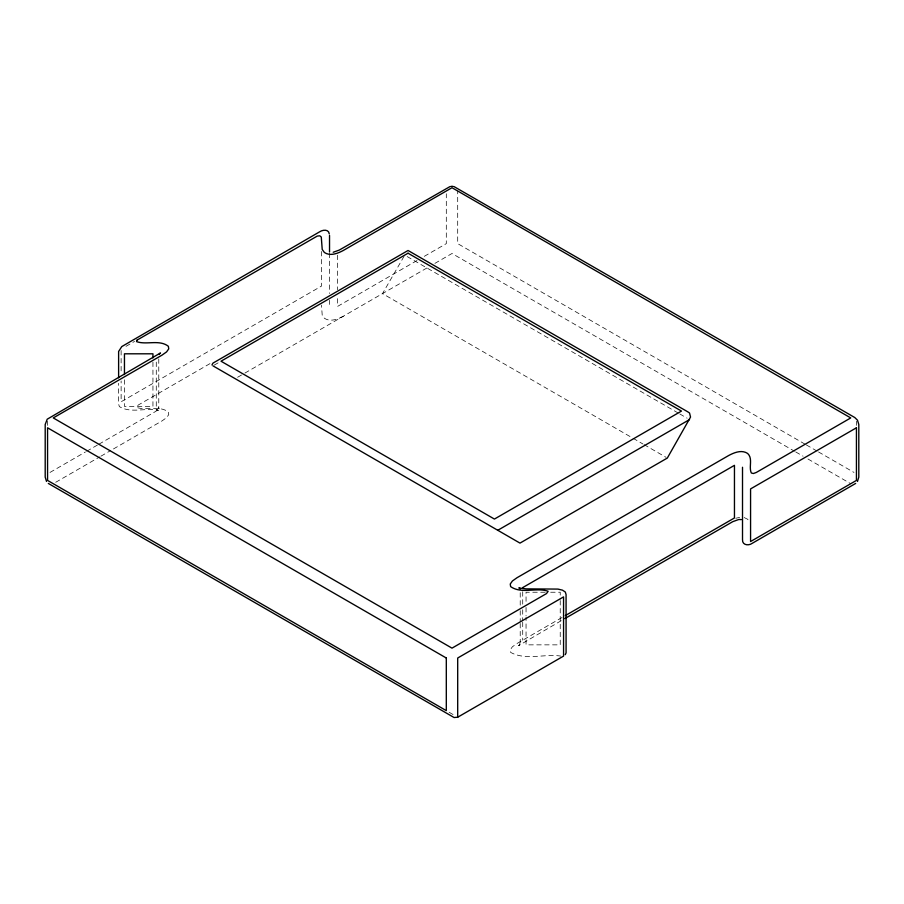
<?xml version="1.0" encoding="UTF-8"?>
<svg xmlns="http://www.w3.org/2000/svg" width="904" height="904" viewBox="0 0 904 904"><rect width="100%" height="100%" fill="white"/><g stroke="black" fill="none" stroke-linecap="round" stroke-linejoin="round"><path stroke-width="0.68" stroke-dasharray="4.52 3.39" d="M404.031 256.34L382.505 293.619L631.873 437.592M126.006 346.334L134.56 341.396M209.965 363.634L138.21 405.06L136.549 407.388C146.504 410.992 159.251 405.026 168.359 412.032L168.743 414.642L166.573 417.682L161.974 420.936L111.893 449.853M214.18 365.148L220.282 361.623M50.002 472.43L85.428 451.977M86.648 451.277L97.643 444.926M98.864 444.226L156.279 411.071L156.279 358.447M416.981 260.555L337.587 306.399L337.587 296.704M424.315 256.329L446.305 243.628L446.305 193.772M55.698 482.295L99.677 456.904M100.898 456.204L110.672 450.565M237.605 377.273L243.696 373.759M244.916 373.058L428.79 266.895M434.903 263.369L452 253.493L794.48 451.22M562.039 617.5L517.02 643.49L512.421 646.755L510.251 649.795L510.636 652.394C525.552 660.722 544.592 653.592 560.785 656.089M561.203 620.709L518.5 645.705L519.868 644.529L518.873 645.908L520.218 642.529L520.218 623.15M343.283 316.264C337.667 319.248 330.276 322.219 324.389 318.264L322.219 315.225L321.474 305.1M735.72 518.286L739.664 517.337M545.191 592.233L526.049 592.233L526.049 601.928M550.66 592.233L560.231 592.233L560.231 599.16M744.184 517.563L747.653 519.246L749.1 521.269M805.068 444.18L457.695 243.628L457.695 191.004M806.289 444.892L817.295 451.243M818.527 451.955L853.997 472.43M795.701 451.932L803.046 456.17M807.939 458.995L850.743 483.708M407.162 256.555L678.531 413.23M679.763 413.93L687.096 418.168M633.094 438.293L642.88 443.943M644.1 444.644L666.101 457.345M449.141 712.273L454.034 715.098M856.438 421.219L856.438 425.377M560.231 600.55L560.231 644.857L526.049 644.857L526.049 617.161M526.049 607.465L526.049 615.782M522.715 591.736L522.715 604.2M522.715 609.737L522.715 620.822M522.715 622.201L522.715 640.201M520.218 592.685L520.218 605.138M520.218 610.686L520.218 621.76M337.587 255.165L337.587 289.777M329.531 253.233L329.531 293.506M329.531 300.32L329.531 304.467M321.474 251.481L321.474 286.105L121.125 401.772L121.125 381.002M158.776 358.899L158.776 408.744L158.641 407.783L159.94 410.766L156.957 409.953L157.895 410.088C145.408 407.704 130.73 413.546 119.373 406.619L118.616 404.099L118.616 383.33M152.945 362.108L152.945 406.427L124.458 406.427L124.458 378.731M121.125 350.537L121.125 372.697M47.562 421.219L47.562 425.377"/><path stroke-width="1.36" d="M212.96 365.849L519.992 543.112L667.321 458.057L690.543 417.072L689.537 413.004L687.594 411.715L408.054 250.487L212.96 363.125L211.954 364.956M565.26 654.654L566.073 652.88L566.073 594.561L565.316 592.041L562.503 590.165L557.96 589.092L526.049 588.866L519.122 588.018L520.376 588.809L519.054 587.894M857.478 481.459L858.8 477.131L858.8 424.507L857.478 420.179L854.777 417.535L454.011 186.586M159.115 354.402L160.494 352.955L47.211 419.207L45.2 424.507L45.2 477.131L46.522 481.459M855.681 483.425L752.241 543.304C748.636 546.016 742.048 545.214 742.512 539.62L742.512 467.266M497.776 530.286L689.537 419.58M522.715 587.589L734.455 465.334L734.455 517.958L565.305 615.613M564.853 618.596L732.794 521.642L738.828 519.484L741.336 519.608M457.695 717.211L563.565 656.089L563.565 596.889L457.695 658.01L457.695 717.211L454.09 717.527L48.319 483.425M449.989 186.586L339.249 250.092L333.214 252.25M450.96 186.36L453.04 186.36M329.259 233.865C328.796 229.096 322.796 229.706 319.801 231.718L121.78 346.582L118.616 351.475L118.616 377.782M329.531 235.402L329.531 252.024M152.945 357.961L152.945 353.803L124.458 353.803L124.458 374.572M137.012 340.13L136.549 341.61C146.504 345.215 159.251 339.249 168.359 346.266L168.743 348.865L166.573 351.905L161.974 355.159L53.257 417.93L452 648.145L546.479 593.6L548.152 591.272C536.411 587.159 521.529 594.278 510.636 586.617L510.251 584.018L512.421 580.978L517.02 577.724L728.76 455.469C734.376 452.486 741.766 449.514 747.653 453.469C753.201 458.622 748.489 467.074 751.337 473.007L753.416 473.504L756.264 472.476L850.743 417.93L452 187.716L343.283 250.487C337.667 253.47 330.276 256.442 324.389 252.487L322.219 249.447L321.282 237.04L319.801 235.808L317.247 236.08L137.012 340.13M408.054 253.21L221.017 361.204L494.431 519.065L681.48 411.071L408.054 253.21M856.438 427.795L750.569 488.917L750.569 541.541L856.438 480.419L856.438 427.795M446.305 658.01L47.562 427.795L47.562 480.419L446.305 710.634L446.305 658.01"/></g></svg>
